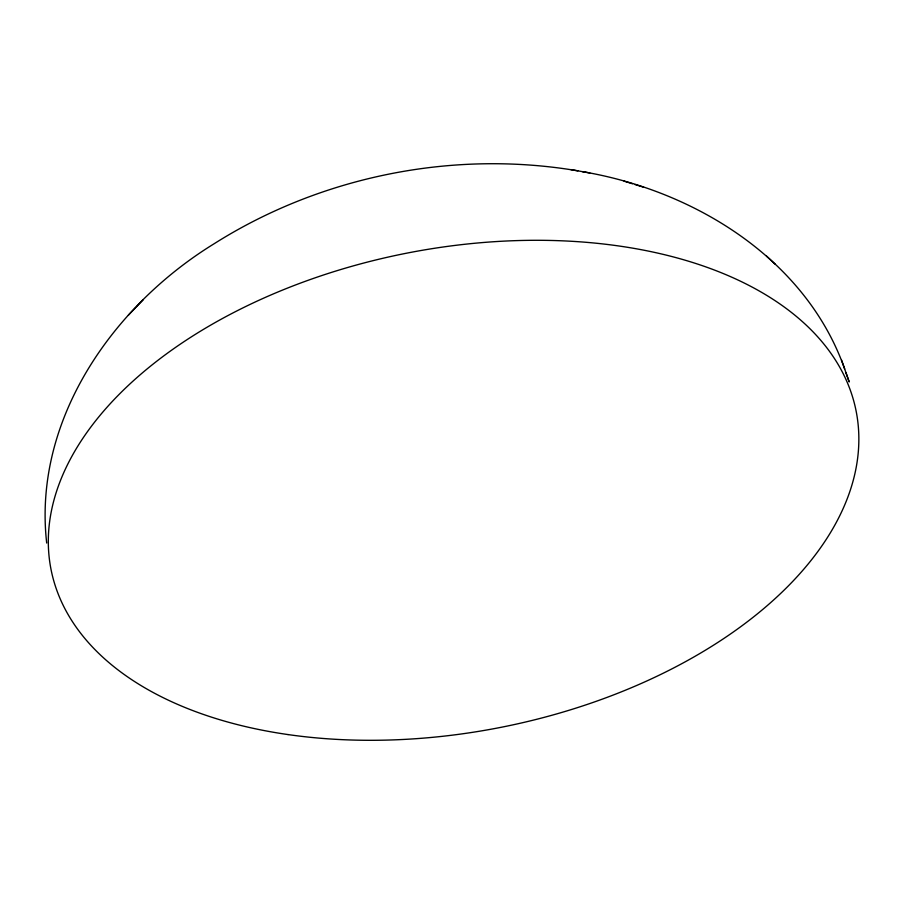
<?xml version="1.0" encoding="UTF-8"?>
<svg xmlns="http://www.w3.org/2000/svg" width="904" height="904" viewBox="0 0 904 904"><rect width="100%" height="100%" fill="white"/><g stroke="black" fill="none" stroke-linecap="round" stroke-linejoin="round"><path stroke-width="1.36" d="M577.882 170.845C453.175 149.657 320.762 176.223 213.875 243.91C112.819 306.038 32.736 420.134 46.692 543.044M128.402 315.157L135.555 307.733M136.255 306.998L143.171 299.812M582.312 171.636C693.673 190.348 805.735 258.499 844.698 369.035M570.819 169.59L589.815 172.958M624.065 181.162L632.472 183.772M634.902 184.506L643.682 187.23M766.49 256.013L775.18 264.194M846.031 372.945L849.206 381.963L841.545 360.063M288.06 734.579A410.258 241.718 -11.1 0 0 856.709 414.213A410.258 241.718 -11.1 0 0 215.988 322.095A410.258 241.718 -11.1 0 0 288.06 734.579"/></g></svg>
